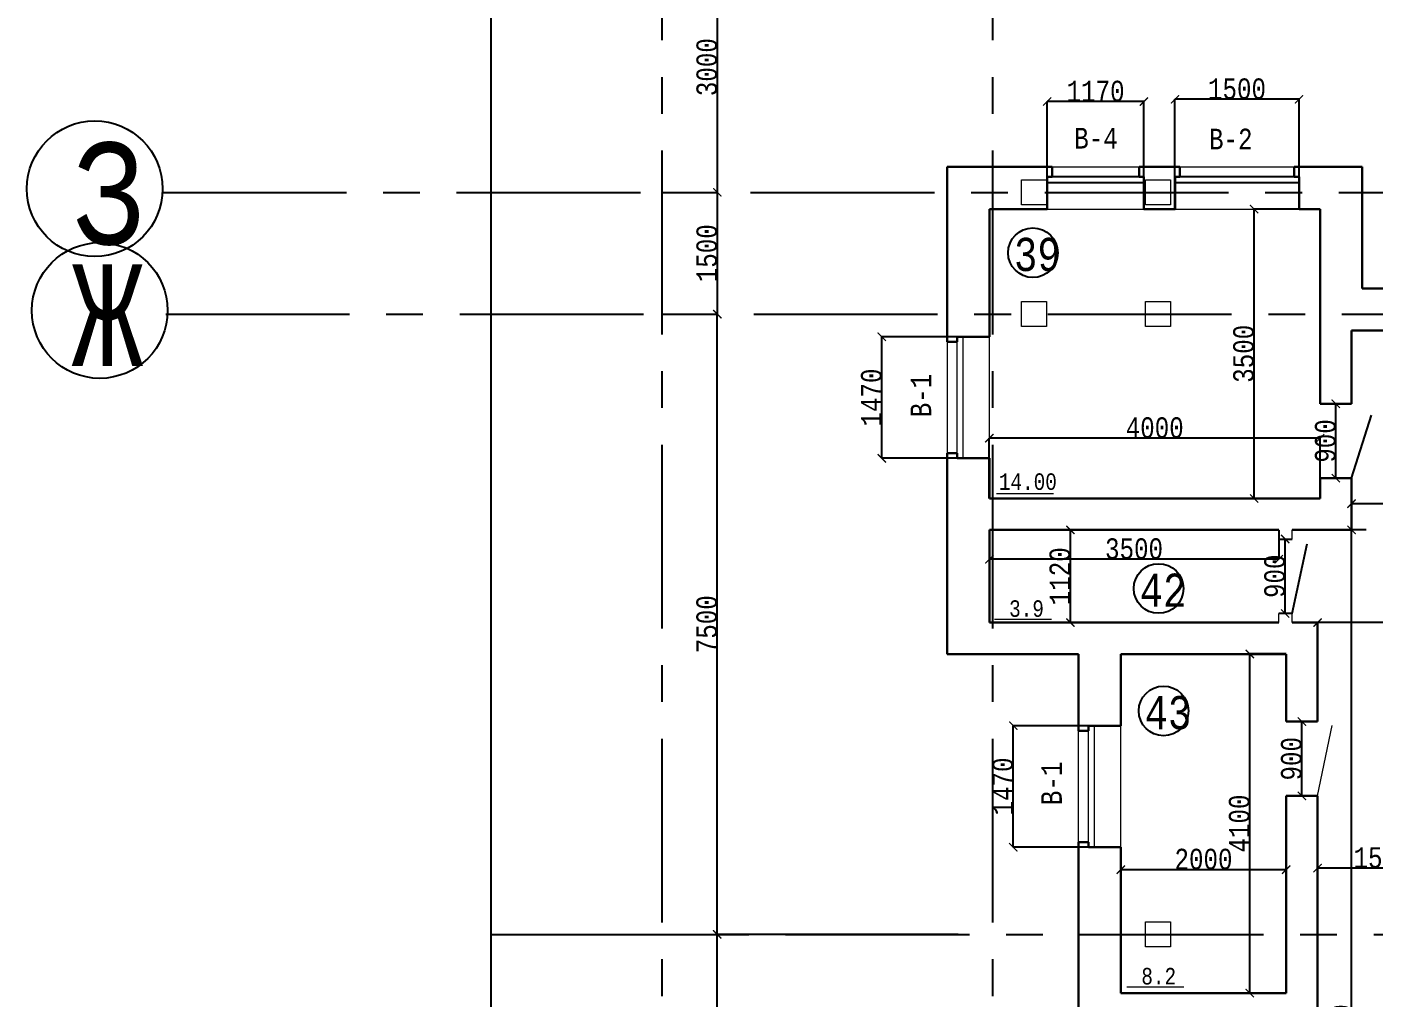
# Model space of a CAD drawing. Header units: millimetres. Extents: x -689206 to 4969298, y -1019800 to 703299.
# Drawn here: x 40765 to 57056, y -1302 to 10440 of the extents above; entities that cross this region are included whole.
import ezdxf

# ---------------------------------------------------------------- set-up
doc = ezdxf.new("R2010")
doc.units = ezdxf.units.MM
doc.linetypes.add('JIS_02_4.0', pattern=[5.5, 4, -1.5])
doc.linetypes.add('осеваяX2', pattern=[101.6, 63.5, -12.7, 12.7, -12.7])
for name, color, linetype, lineweight in [('несущие', 7, 'Continuous', 30), ('ОКНА', 250, 'Continuous', 20), ('ПЕРЕГОРОДКИ', 252, 'Continuous', 9), ('РАЗМЕРЫ', 7, 'Continuous', 9), ('сваи', 7, 'JIS_02_4.0', 30), ('стены', 7, 'Continuous', 20)]:
    doc.layers.add(name, color=color, linetype=linetype, lineweight=lineweight)
doc.layers.add('сетка', color=104, linetype='Continuous')
doc.layers.add('четотам', color=7, linetype='Continuous')
doc.styles.add('Аннотативный', font='isocteur.ttf', dxfattribs={"width": 0.7, "height": 250})
doc.dimstyles.new('Аннотативный', dxfattribs={"dimscale": 0, "dimtxt": 250, "dimasz": 100, "dimexe": 1.25, "dimexo": 0.625, "dimtad": 1, "dimdec": 0, "dimtxsty": 'Аннотативный', "dimblk": 'ARCHTICK', "dimcen": 2.5, "dimadec": 0, "dimazin": 0, "dimtfac": 1, "dimtdec": 0, "dimtmove": 0, "dimatfit": 3, "dimfxl": 1, "dimarcsym": 0})

# ---------------------------------------------------------------- blocks, each defined once
blk = doc.blocks.new('_ArchTick')
at = {"color": 0, "linetype": 'ByBlock', "const_width": 0.15}
blk.add_lwpolyline([(-0.5, -0.5), (0.5, 0.5)], dxfattribs=at)
blk = doc.blocks.new('*D1457')
at = {"layer": 'Defpoints', "color": 0, "lineweight": 20, "transparency": 16777216}
for p in [(52403, 5468), (52403, 4738), (56403, 4738)]:
    blk.add_point(p, dxfattribs=at)
at = {"layer": 'стены', "color": 0, "lineweight": -2, "transparency": 16777216}
for p, q in [((52403, 4738), (52403, 5469)), ((56403, 5468), (52403, 5468)), ((56403, 4738), (56403, 5469))]:
    blk.add_line(p, q, dxfattribs=at)
at = {"layer": 'стены', "color": 0, "lineweight": -2, "transparency": 16777216, "xscale": 100, "yscale": 100, "zscale": 100, "rotation": 180}
blk.add_blockref('_ArchTick', (52403, 5468), dxfattribs=at)
at = {"layer": 'стены', "color": 0, "lineweight": -2, "transparency": 16777216, "xscale": 100, "yscale": 100, "zscale": 100}
blk.add_blockref('_ArchTick', (56403, 5468), dxfattribs=at)
at = {"layer": 'стены', "color": 0, "lineweight": 13, "transparency": 16777216, "insert": (54403, 5593), "char_height": 250, "attachment_point": 5, "style": 'Аннотативный'}
blk.add_mtext('4000', dxfattribs=at)
blk = doc.blocks.new('*D1458')
at = {"layer": 'Defpoints', "color": 0, "lineweight": 20, "transparency": 16777216}
for p in [(55605, 8238), (56403, 8238), (56403, 4738)]:
    blk.add_point(p, dxfattribs=at)
at = {"layer": 'стены', "color": 0, "lineweight": -2, "transparency": 16777216}
for p, q in [((56403, 8238), (55603, 8238)), ((55605, 4738), (55605, 8238)), ((56403, 4738), (55603, 4738))]:
    blk.add_line(p, q, dxfattribs=at)
at = {"layer": 'стены', "color": 0, "lineweight": -2, "transparency": 16777216, "xscale": 100, "yscale": 100, "zscale": 100}
for p, rotation in [((55605, 8238), 90), ((55605, 4738), 270)]:
    blk.add_blockref('_ArchTick', p, dxfattribs=dict(at, rotation=rotation))
at = {"layer": 'стены', "color": 0, "lineweight": 13, "transparency": 16777216, "insert": (55479, 6488), "char_height": 250, "attachment_point": 5, "rotation": 90, "style": 'Аннотативный'}
blk.add_mtext('3500', dxfattribs=at)
blk = doc.blocks.new('*D1476')
at = {"layer": 'Defpoints', "color": 0, "lineweight": 20, "transparency": 16777216}
for p in [(56593, 5884), (56593, 5884), (56593, 4984)]:
    blk.add_point(p, dxfattribs=at)
at = {"layer": 'стены', "color": 0, "lineweight": -2, "transparency": 16777216}
for p, q in [((56593, 4984), (56593, 5884)), ((56594, 5884), (56595, 5884)), ((56594, 4984), (56595, 4984))]:
    blk.add_line(p, q, dxfattribs=at)
at = {"layer": 'стены', "color": 0, "lineweight": -2, "transparency": 16777216, "xscale": 100, "yscale": 100, "zscale": 100}
for p, rotation in [((56593, 5884), 90), ((56593, 4984), 270)]:
    blk.add_blockref('_ArchTick', p, dxfattribs=dict(at, rotation=rotation))
at = {"layer": 'стены', "color": 0, "lineweight": 13, "transparency": 16777216, "insert": (56468, 5434), "char_height": 250, "attachment_point": 5, "rotation": 90, "style": 'Аннотативный'}
blk.add_mtext('900', dxfattribs=at)
blk = doc.blocks.new('*D1480')
at = {"layer": 'Defpoints', "color": 0, "lineweight": 20, "transparency": 16777216}
for p in [(55553, 2858), (55993, 2858), (55993, -1242)]:
    blk.add_point(p, dxfattribs=at)
at = {"layer": 'стены', "color": 0, "lineweight": -2, "transparency": 16777216}
for p, q in [((55992, 2858), (55551, 2858)), ((55553, -1242), (55553, 2858)), ((55992, -1242), (55551, -1242))]:
    blk.add_line(p, q, dxfattribs=at)
at = {"layer": 'стены', "color": 0, "lineweight": -2, "transparency": 16777216, "xscale": 100, "yscale": 100, "zscale": 100}
for p, rotation in [((55553, 2858), 90), ((55553, -1242), 270)]:
    blk.add_blockref('_ArchTick', p, dxfattribs=dict(at, rotation=rotation))
at = {"layer": 'стены', "color": 0, "lineweight": 13, "transparency": 16777216, "insert": (55427, 808), "char_height": 250, "attachment_point": 5, "rotation": 90, "style": 'Аннотативный'}
blk.add_mtext('4100', dxfattribs=at)
blk = doc.blocks.new('*D1481')
at = {"layer": 'Defpoints', "color": 0, "lineweight": 20, "transparency": 16777216}
for p in [(53993, 250), (53993, -1242), (55993, -1242)]:
    blk.add_point(p, dxfattribs=at)
at = {"layer": 'стены', "color": 0, "lineweight": -2, "transparency": 16777216}
for p, q in [((53993, -1242), (53993, 251)), ((55993, 250), (53993, 250)), ((55993, -1242), (55993, 251))]:
    blk.add_line(p, q, dxfattribs=at)
at = {"layer": 'стены', "color": 0, "lineweight": -2, "transparency": 16777216, "xscale": 100, "yscale": 100, "zscale": 100, "rotation": 180}
blk.add_blockref('_ArchTick', (53993, 250), dxfattribs=at)
at = {"layer": 'стены', "color": 0, "lineweight": -2, "transparency": 16777216, "xscale": 100, "yscale": 100, "zscale": 100}
blk.add_blockref('_ArchTick', (55993, 250), dxfattribs=at)
at = {"layer": 'стены', "color": 0, "lineweight": 13, "transparency": 16777216, "insert": (54993, 376), "char_height": 250, "attachment_point": 5, "style": 'Аннотативный'}
blk.add_mtext('2000', dxfattribs=at)
blk = doc.blocks.new('*D1482')
at = {"layer": 'Defpoints', "color": 0, "lineweight": 20, "transparency": 16777216}
for p in [(56373, 269), (56373, -1102), (57943, -1102)]:
    blk.add_point(p, dxfattribs=at)
at = {"layer": 'стены', "color": 0, "lineweight": -2, "transparency": 16777216}
for p, q in [((56373, -1102), (56373, 271)), ((57943, 269), (56373, 269)), ((57943, -1102), (57943, 271))]:
    blk.add_line(p, q, dxfattribs=at)
at = {"layer": 'стены', "color": 0, "lineweight": -2, "transparency": 16777216, "xscale": 100, "yscale": 100, "zscale": 100, "rotation": 180}
blk.add_blockref('_ArchTick', (56373, 269), dxfattribs=at)
at = {"layer": 'стены', "color": 0, "lineweight": -2, "transparency": 16777216, "xscale": 100, "yscale": 100, "zscale": 100}
blk.add_blockref('_ArchTick', (57943, 269), dxfattribs=at)
at = {"layer": 'стены', "color": 0, "lineweight": 13, "transparency": 16777216, "insert": (57158, 395), "char_height": 250, "attachment_point": 5, "style": 'Аннотативный'}
blk.add_mtext('1570', dxfattribs=at)
blk = doc.blocks.new('*D1513')
at = {"layer": 'Defpoints', "color": 0, "lineweight": 20, "transparency": 16777216}
for p in [(56783, 4358), (56962, 4358), (56962, -7989)]:
    blk.add_point(p, dxfattribs=at)
at = {"layer": 'РАЗМЕРЫ', "color": 0, "lineweight": -2, "transparency": 16777216}
for p, q in [((56962, 4358), (56782, 4358)), ((56783, -7989), (56783, 4358)), ((56962, -7989), (56782, -7989))]:
    blk.add_line(p, q, dxfattribs=at)
at = {"layer": 'РАЗМЕРЫ', "color": 0, "lineweight": -2, "transparency": 16777216, "xscale": 100, "yscale": 100, "zscale": 100}
for p, rotation in [((56783, 4358), 90), ((56783, -7989), 270)]:
    blk.add_blockref('_ArchTick', p, dxfattribs=dict(at, rotation=rotation))
at = {"layer": 'РАЗМЕРЫ', "color": 0, "transparency": 16777216, "insert": (56658, -1816), "char_height": 250, "attachment_point": 5, "rotation": 90, "style": 'Аннотативный'}
blk.add_mtext('12350', dxfattribs=at)
blk = doc.blocks.new('*D1514')
at = {"layer": 'Defpoints', "color": 0, "lineweight": 20, "transparency": 16777216}
for p in [(51103, 6694), (52403, 6694), (52403, 5224)]:
    blk.add_point(p, dxfattribs=at)
at = {"layer": 'ОКНА', "color": 0, "lineweight": -2, "transparency": 16777216}
for p, q in [((52403, 6694), (51102, 6694)), ((51103, 5224), (51103, 6694)), ((52403, 5224), (51102, 5224))]:
    blk.add_line(p, q, dxfattribs=at)
at = {"layer": 'ОКНА', "color": 0, "lineweight": -2, "transparency": 16777216, "xscale": 100, "yscale": 100, "zscale": 100}
for p, rotation in [((51103, 6694), 90), ((51103, 5224), 270)]:
    blk.add_blockref('_ArchTick', p, dxfattribs=dict(at, rotation=rotation))
at = {"layer": 'ОКНА', "color": 0, "transparency": 16777216, "insert": (50978, 5959), "char_height": 250, "attachment_point": 5, "rotation": 90, "style": 'Аннотативный'}
blk.add_mtext('1470', dxfattribs=at)
blk = doc.blocks.new('*D1496')
at = {"layer": 'Defpoints', "color": 0, "lineweight": 20, "transparency": 16777216}
for p in [(54648, 9565), (54648, 8238), (56148, 8238)]:
    blk.add_point(p, dxfattribs=at)
at = {"layer": 'ОКНА', "color": 0, "lineweight": -2, "transparency": 16777216}
for p, q in [((54648, 8238), (54648, 9566)), ((56148, 9565), (54648, 9565)), ((56148, 8238), (56148, 9566))]:
    blk.add_line(p, q, dxfattribs=at)
at = {"layer": 'ОКНА', "color": 0, "lineweight": -2, "transparency": 16777216, "xscale": 100, "yscale": 100, "zscale": 100, "rotation": 180}
blk.add_blockref('_ArchTick', (54648, 9565), dxfattribs=at)
at = {"layer": 'ОКНА', "color": 0, "lineweight": -2, "transparency": 16777216, "xscale": 100, "yscale": 100, "zscale": 100}
blk.add_blockref('_ArchTick', (56148, 9565), dxfattribs=at)
at = {"layer": 'ОКНА', "color": 0, "transparency": 16777216, "insert": (55398, 9691), "char_height": 250, "attachment_point": 5, "style": 'Аннотативный'}
blk.add_mtext('1500', dxfattribs=at)
blk = doc.blocks.new('*D1531')
at = {"layer": 'Defpoints', "color": 0, "linetype": 'ByBlock', "lineweight": 20, "transparency": 16777216}
for p in [(52693, 1991), (53993, 1991), (53993, 521)]:
    blk.add_point(p, dxfattribs=at)
at = {"layer": 'РАЗМЕРЫ', "color": 0, "linetype": 'ByBlock', "lineweight": -2, "transparency": 16777216}
for p, q in [((53992, 1991), (52691, 1991)), ((52693, 521), (52693, 1991)), ((53992, 521), (52691, 521))]:
    blk.add_line(p, q, dxfattribs=at)
at = {"layer": 'РАЗМЕРЫ', "color": 0, "linetype": 'ByBlock', "lineweight": -2, "transparency": 16777216, "xscale": 100, "yscale": 100, "zscale": 100}
for p, rotation in [((52693, 1991), 90), ((52693, 521), 270)]:
    blk.add_blockref('_ArchTick', p, dxfattribs=dict(at, rotation=rotation))
at = {"layer": 'РАЗМЕРЫ', "color": 0, "linetype": 'ByBlock', "lineweight": 13, "transparency": 16777216, "insert": (52567, 1256), "char_height": 250, "attachment_point": 5, "rotation": 90, "style": 'Аннотативный'}
blk.add_mtext('1470', dxfattribs=at)
blk = doc.blocks.new('*D1532')
at = {"layer": 'Defpoints', "color": 0, "linetype": 'ByBlock', "lineweight": 20, "transparency": 16777216}
for p in [(56373, 3238), (56373, 3238), (62813, 3238)]:
    blk.add_point(p, dxfattribs=at)
at = {"layer": 'РАЗМЕРЫ', "color": 0, "linetype": 'ByBlock', "lineweight": -2, "transparency": 16777216}
for p, q in [((56373, 3238), (56373, 3239)), ((62813, 3238), (56373, 3238)), ((62813, 3238), (62813, 3239))]:
    blk.add_line(p, q, dxfattribs=at)
at = {"layer": 'РАЗМЕРЫ', "color": 0, "linetype": 'ByBlock', "lineweight": -2, "transparency": 16777216, "xscale": 100, "yscale": 100, "zscale": 100, "rotation": 180}
blk.add_blockref('_ArchTick', (56373, 3238), dxfattribs=at)
at = {"layer": 'РАЗМЕРЫ', "color": 0, "linetype": 'ByBlock', "lineweight": -2, "transparency": 16777216, "xscale": 100, "yscale": 100, "zscale": 100}
blk.add_blockref('_ArchTick', (62813, 3238), dxfattribs=at)
at = {"layer": 'РАЗМЕРЫ', "color": 0, "linetype": 'ByBlock', "lineweight": 13, "transparency": 16777216, "insert": (59593, 3363), "char_height": 250, "attachment_point": 5, "style": 'Аннотативный'}
blk.add_mtext('6440', dxfattribs=at)
blk = doc.blocks.new('*D1534')
at = {"layer": 'Defpoints', "color": 0, "linetype": 'ByBlock', "lineweight": 20, "transparency": 16777216}
for p in [(53103, 9538), (53103, 8238), (54273, 8238)]:
    blk.add_point(p, dxfattribs=at)
at = {"layer": 'РАЗМЕРЫ', "color": 0, "linetype": 'ByBlock', "lineweight": -2, "transparency": 16777216}
for p, q in [((53103, 8238), (53103, 9539)), ((54273, 9538), (53103, 9538)), ((54273, 8238), (54273, 9539))]:
    blk.add_line(p, q, dxfattribs=at)
at = {"layer": 'РАЗМЕРЫ', "color": 0, "linetype": 'ByBlock', "lineweight": -2, "transparency": 16777216, "xscale": 100, "yscale": 100, "zscale": 100, "rotation": 180}
blk.add_blockref('_ArchTick', (53103, 9538), dxfattribs=at)
at = {"layer": 'РАЗМЕРЫ', "color": 0, "linetype": 'ByBlock', "lineweight": -2, "transparency": 16777216, "xscale": 100, "yscale": 100, "zscale": 100}
blk.add_blockref('_ArchTick', (54273, 9538), dxfattribs=at)
at = {"layer": 'РАЗМЕРЫ', "color": 0, "linetype": 'ByBlock', "lineweight": 13, "transparency": 16777216, "insert": (53688, 9663), "char_height": 250, "attachment_point": 5, "style": 'Аннотативный'}
blk.add_mtext('1170', dxfattribs=at)
blk = doc.blocks.new('*D1559')
at = {"layer": 'Defpoints', "color": 0, "linetype": 'ByBlock', "lineweight": 20, "transparency": 16777216}
for p in [(56183, 2041), (56183, 2041), (56183, 1141)]:
    blk.add_point(p, dxfattribs=at)
at = {"layer": 'ПЕРЕГОРОДКИ', "color": 0, "linetype": 'ByBlock', "lineweight": -2, "transparency": 16777216}
for p, q in [((56183, 2041), (56184, 2041)), ((56183, 1141), (56183, 2041)), ((56183, 1141), (56184, 1141))]:
    blk.add_line(p, q, dxfattribs=at)
at = {"layer": 'ПЕРЕГОРОДКИ', "color": 0, "linetype": 'ByBlock', "lineweight": -2, "transparency": 16777216, "xscale": 100, "yscale": 100, "zscale": 100}
for p, rotation in [((56183, 2041), 90), ((56183, 1141), 270)]:
    blk.add_blockref('_ArchTick', p, dxfattribs=dict(at, rotation=rotation))
at = {"layer": 'ПЕРЕГОРОДКИ', "color": 0, "linetype": 'ByBlock', "lineweight": 13, "transparency": 16777216, "insert": (56057, 1591), "char_height": 250, "attachment_point": 5, "rotation": 90, "style": 'Аннотативный'}
blk.add_mtext('900', dxfattribs=at)
blk = doc.blocks.new('*D1624')
at = {"layer": 'Defpoints', "color": 0, "linetype": 'ByBlock', "lineweight": 20, "transparency": 16777216}
for p in [(52403, 4358), (53384, 4358), (52403, 3238)]:
    blk.add_point(p, dxfattribs=at)
at = {"layer": 'РАЗМЕРЫ', "color": 0, "linetype": 'ByBlock', "lineweight": -2, "transparency": 16777216}
for p, q in [((52404, 4358), (53385, 4358)), ((53384, 3238), (53384, 4358)), ((52404, 3238), (53385, 3238))]:
    blk.add_line(p, q, dxfattribs=at)
at = {"layer": 'РАЗМЕРЫ', "color": 0, "linetype": 'ByBlock', "lineweight": -2, "transparency": 16777216, "xscale": 100, "yscale": 100, "zscale": 100}
for p, rotation in [((53384, 4358), 90), ((53384, 3238), 270)]:
    blk.add_blockref('_ArchTick', p, dxfattribs=dict(at, rotation=rotation))
at = {"layer": 'РАЗМЕРЫ', "color": 0, "linetype": 'ByBlock', "lineweight": 20, "transparency": 16777216, "insert": (53258, 3798), "char_height": 250, "attachment_point": 5, "rotation": 90, "style": 'Аннотативный'}
blk.add_mtext('1120', dxfattribs=at)
blk = doc.blocks.new('*D1625')
at = {"layer": 'Defpoints', "color": 0, "linetype": 'ByBlock', "lineweight": 20, "transparency": 16777216}
for p in [(52403, 4358), (55903, 4358), (52403, 4004)]:
    blk.add_point(p, dxfattribs=at)
at = {"layer": 'РАЗМЕРЫ', "color": 0, "linetype": 'ByBlock', "lineweight": -2, "transparency": 16777216}
for p, q in [((52403, 4357), (52403, 4003)), ((55903, 4357), (55903, 4003)), ((55903, 4004), (52403, 4004))]:
    blk.add_line(p, q, dxfattribs=at)
at = {"layer": 'РАЗМЕРЫ', "color": 0, "linetype": 'ByBlock', "lineweight": -2, "transparency": 16777216, "xscale": 100, "yscale": 100, "zscale": 100, "rotation": 180}
blk.add_blockref('_ArchTick', (52403, 4004), dxfattribs=at)
at = {"layer": 'РАЗМЕРЫ', "color": 0, "linetype": 'ByBlock', "lineweight": -2, "transparency": 16777216, "xscale": 100, "yscale": 100, "zscale": 100}
blk.add_blockref('_ArchTick', (55903, 4004), dxfattribs=at)
at = {"layer": 'РАЗМЕРЫ', "color": 0, "linetype": 'ByBlock', "lineweight": 20, "transparency": 16777216, "insert": (54153, 4130), "char_height": 250, "attachment_point": 5, "style": 'Аннотативный'}
blk.add_mtext('3500', dxfattribs=at)
blk = doc.blocks.new('*D1619')
at = {"layer": 'Defpoints', "color": 0, "linetype": 'ByBlock', "lineweight": 20, "transparency": 16777216}
for p in [(55981, 4248), (55981, 4248), (55981, 3348)]:
    blk.add_point(p, dxfattribs=at)
at = {"layer": 'РАЗМЕРЫ', "color": 0, "linetype": 'ByBlock', "lineweight": -2, "transparency": 16777216}
for p, q in [((55981, 4248), (55982, 4248)), ((55981, 3348), (55981, 4248)), ((55981, 3348), (55982, 3348))]:
    blk.add_line(p, q, dxfattribs=at)
at = {"layer": 'РАЗМЕРЫ', "color": 0, "linetype": 'ByBlock', "lineweight": -2, "transparency": 16777216, "xscale": 100, "yscale": 100, "zscale": 100}
for p, rotation in [((55981, 4248), 90), ((55981, 3348), 270)]:
    blk.add_blockref('_ArchTick', p, dxfattribs=dict(at, rotation=rotation))
at = {"layer": 'РАЗМЕРЫ', "color": 0, "linetype": 'ByBlock', "lineweight": 20, "transparency": 16777216, "insert": (55855, 3798), "char_height": 250, "attachment_point": 5, "rotation": 90, "style": 'Аннотативный'}
blk.add_mtext('900', dxfattribs=at)
blk = doc.blocks.new('*D1620')
at = {"layer": 'Defpoints', "color": 0, "linetype": 'ByBlock', "lineweight": 20, "transparency": 16777216}
for p in [(56783, 4671), (62026, 4676), (62026, 4676)]:
    blk.add_point(p, dxfattribs=at)
at = {"layer": 'РАЗМЕРЫ', "color": 0, "linetype": 'ByBlock', "lineweight": -2, "transparency": 16777216}
for p, q in [((56783, 4672), (56783, 4678)), ((56783, 4676), (62026, 4676)), ((62026, 4677), (62026, 4678))]:
    blk.add_line(p, q, dxfattribs=at)
at = {"layer": 'РАЗМЕРЫ', "color": 0, "linetype": 'ByBlock', "lineweight": -2, "transparency": 16777216, "xscale": 100, "yscale": 100, "zscale": 100, "rotation": 180}
blk.add_blockref('_ArchTick', (56783, 4676), dxfattribs=at)
at = {"layer": 'РАЗМЕРЫ', "color": 0, "linetype": 'ByBlock', "lineweight": -2, "transparency": 16777216, "xscale": 100, "yscale": 100, "zscale": 100}
blk.add_blockref('_ArchTick', (62026, 4676), dxfattribs=at)
at = {"layer": 'РАЗМЕРЫ', "color": 0, "linetype": 'ByBlock', "lineweight": 20, "transparency": 16777216, "insert": (59405, 4802), "char_height": 250, "attachment_point": 5, "style": 'Аннотативный'}
blk.add_mtext('5240', dxfattribs=at)
blk = doc.blocks.new('*D1675')
at = {"layer": 'Defpoints', "color": 0, "linetype": 'ByBlock', "lineweight": 20, "ltscale": 35, "transparency": 16777216}
for p in [(49111, -532), (52025, -532), (48443, -6532)]:
    blk.add_point(p, dxfattribs=at)
at = {"layer": 'сваи', "color": 0, "linetype": 'ByBlock', "lineweight": -2, "ltscale": 35, "transparency": 16777216}
for p, q in [((52025, -532), (49110, -532)), ((49111, -6532), (49111, -532)), ((48443, -6532), (49113, -6532))]:
    blk.add_line(p, q, dxfattribs=at)
at = {"layer": 'сваи', "color": 0, "linetype": 'ByBlock', "lineweight": -2, "ltscale": 35, "transparency": 16777216, "xscale": 100, "yscale": 100, "zscale": 100}
for p, rotation in [((49111, -532), 90), ((49111, -6532), 270)]:
    blk.add_blockref('_ArchTick', p, dxfattribs=dict(at, rotation=rotation))
at = {"layer": 'сваи', "color": 0, "linetype": 'ByBlock', "lineweight": 20, "ltscale": 35, "transparency": 16777216, "insert": (48986, -3532), "char_height": 250, "attachment_point": 5, "rotation": 90, "style": 'Аннотативный'}
blk.add_mtext('6000', dxfattribs=at)
blk = doc.blocks.new('*D1676')
at = {"layer": 'Defpoints', "color": 0, "linetype": 'ByBlock', "lineweight": 20, "ltscale": 35, "transparency": 16777216}
for p in [(48443, 6968), (49113, 6968), (48443, -532)]:
    blk.add_point(p, dxfattribs=at)
at = {"layer": 'сваи', "color": 0, "linetype": 'ByBlock', "lineweight": -2, "ltscale": 35, "transparency": 16777216}
for p, q in [((48443, 6968), (49114, 6968)), ((49113, -532), (49113, 6968)), ((48443, -532), (49114, -532))]:
    blk.add_line(p, q, dxfattribs=at)
at = {"layer": 'сваи', "color": 0, "linetype": 'ByBlock', "lineweight": -2, "ltscale": 35, "transparency": 16777216, "xscale": 100, "yscale": 100, "zscale": 100}
for p, rotation in [((49113, 6968), 90), ((49113, -532), 270)]:
    blk.add_blockref('_ArchTick', p, dxfattribs=dict(at, rotation=rotation))
at = {"layer": 'сваи', "color": 0, "linetype": 'ByBlock', "lineweight": 20, "ltscale": 35, "transparency": 16777216, "insert": (48987, 3218), "char_height": 250, "attachment_point": 5, "rotation": 90, "style": 'Аннотативный'}
blk.add_mtext('7500', dxfattribs=at)
blk = doc.blocks.new('*D1677')
at = {"layer": 'Defpoints', "color": 0, "linetype": 'ByBlock', "lineweight": 20, "ltscale": 35, "transparency": 16777216}
for p in [(48443, 8440), (49114, 8440), (48443, 6968)]:
    blk.add_point(p, dxfattribs=at)
at = {"layer": 'сваи', "color": 0, "linetype": 'ByBlock', "lineweight": -2, "ltscale": 35, "transparency": 16777216}
for p, q in [((48443, 8440), (49115, 8440)), ((49114, 6968), (49114, 8440)), ((48443, 6968), (49115, 6968))]:
    blk.add_line(p, q, dxfattribs=at)
at = {"layer": 'сваи', "color": 0, "linetype": 'ByBlock', "lineweight": -2, "ltscale": 35, "transparency": 16777216, "xscale": 100, "yscale": 100, "zscale": 100}
for p, rotation in [((49114, 8440), 90), ((49114, 6968), 270)]:
    blk.add_blockref('_ArchTick', p, dxfattribs=dict(at, rotation=rotation))
at = {"layer": 'сваи', "color": 0, "linetype": 'ByBlock', "lineweight": 20, "ltscale": 35, "transparency": 16777216, "insert": (48988, 7704), "char_height": 250, "attachment_point": 5, "rotation": 90, "style": 'Аннотативный'}
blk.add_mtext('1500', dxfattribs=at)
blk = doc.blocks.new('*D1678')
at = {"layer": 'Defpoints', "color": 0, "linetype": 'ByBlock', "lineweight": 20, "ltscale": 35, "transparency": 16777216}
for p in [(49114, 11468), (52025, 11468), (48443, 8440)]:
    blk.add_point(p, dxfattribs=at)
at = {"layer": 'сваи', "color": 0, "linetype": 'ByBlock', "lineweight": -2, "ltscale": 35, "transparency": 16777216}
for p, q in [((52025, 11468), (49113, 11468)), ((49114, 8440), (49114, 11468)), ((48443, 8440), (49115, 8440))]:
    blk.add_line(p, q, dxfattribs=at)
at = {"layer": 'сваи', "color": 0, "linetype": 'ByBlock', "lineweight": -2, "ltscale": 35, "transparency": 16777216, "xscale": 100, "yscale": 100, "zscale": 100}
for p, rotation in [((49114, 11468), 90), ((49114, 8440), 270)]:
    blk.add_blockref('_ArchTick', p, dxfattribs=dict(at, rotation=rotation))
at = {"layer": 'сваи', "color": 0, "linetype": 'ByBlock', "lineweight": 20, "ltscale": 35, "transparency": 16777216, "insert": (48988, 9954), "char_height": 250, "attachment_point": 5, "rotation": 90, "style": 'Аннотативный'}
blk.add_mtext('3000', dxfattribs=at)
blk = doc.blocks.new('*D1664')
at = {"layer": 'Defpoints', "color": 0, "linetype": 'ByBlock', "lineweight": 20, "ltscale": 35, "transparency": 16777216}
for p in [(46380, 17470), (48443, 17470), (48443, -24534)]:
    blk.add_point(p, dxfattribs=at)
at = {"layer": 'сваи', "color": 0, "linetype": 'ByBlock', "lineweight": -2, "ltscale": 35, "transparency": 16777216}
for p, q in [((48442, 17470), (46379, 17470)), ((46380, -24534), (46380, 17470)), ((48442, -24534), (46379, -24534))]:
    blk.add_line(p, q, dxfattribs=at)
at = {"layer": 'сваи', "color": 0, "linetype": 'ByBlock', "lineweight": -2, "ltscale": 35, "transparency": 16777216, "xscale": 100, "yscale": 100, "zscale": 100}
for p, rotation in [((46380, 17470), 90), ((46380, -24534), 270)]:
    blk.add_blockref('_ArchTick', p, dxfattribs=dict(at, rotation=rotation))
at = {"layer": 'сваи', "color": 0, "linetype": 'ByBlock', "lineweight": 20, "ltscale": 35, "transparency": 16777216, "insert": (46254, -3532), "char_height": 250, "attachment_point": 5, "rotation": 90, "style": 'Аннотативный'}
blk.add_mtext('42000', dxfattribs=at)

msp = doc.modelspace()

# ---------------------------------------------------------------- linework, layer by layer
at = {"layer": 'несущие', "color": 0}
for p, q in [((53163.1, 8627.7), (53163.1, 8747.7)), ((54559.4, 8747.7), (54708.5, 8747.7)), ((54708.5, 8627.7), (54708.5, 8747.7)), ((53103.1, 8627.7), (53103.1, 8237.7)), ((53103.1, 8627.7), (53163.1, 8627.7)), ((54648.5, 8627.7), (54708.5, 8627.7)), ((54648.5, 8237.7), (54648.5, 8627.7)), ((56148.5, 8627.7), (56148.5, 8237.7)), ((56913.4, 7277.7), (57230, 7277.7)), ((56783.4, 6767.7), (57170, 6767.7))]:
    msp.add_line(p, q, dxfattribs=at)
at = {"layer": 'ОКНА', "color": 0}
for p, q in [((54708.5, 8747.7), (56088.5, 8747.7)), ((54648.5, 8237.7), (56148.5, 8237.7))]:
    msp.add_line(p, q, dxfattribs=at)
at = {"layer": 'ОКНА'}
for p, q in [((52083.4, 6694.5), (52083.4, 5224.5)), ((52013.4, 5284.5), (52013.4, 6634.5)), ((53672.7, 1990.8), (53672.7, 520.8)), ((53602.7, 580.8), (53602.7, 1930.8))]:
    msp.add_line(p, q, dxfattribs=at)
at = {"layer": 'ПЕРЕГОРОДКИ', "color": 18, "linetype": 'ByBlock', "lineweight": 20, "true_color": 0x000000}
msp.add_line((56372.7, 1141.5), (56549.4, 1994.9), dxfattribs=at)
at = {"layer": 'РАЗМЕРЫ'}
for p, q in [((53163.1, 8747.7), (54213.1, 8747.7)), ((53103.1, 8237.7), (54273.1, 8237.7)), ((52403.4, 5224.5), (52403.4, 6694.5)), ((52488.7, 4799.6), (53178, 4799.6)), ((52465.9, 3280.4), (53155.2, 3280.4)), ((53992.7, 520.8), (53992.7, 1990.8)), ((53482.7, 580.8), (53482.7, 1930.8)), ((54064.6, -1164.9), (54753.8, -1164.9))]:
    msp.add_line(p, q, dxfattribs=at)
at = {"layer": 'РАЗМЕРЫ', "lineweight": 30}
for p, q in [((54213.1, 8627.7), (54213.1, 8747.7)), ((56088.5, 8627.7), (56088.5, 8747.7)), ((54273.1, 8627.7), (54213.1, 8627.7)), ((56148.5, 8627.7), (56088.5, 8627.7))]:
    msp.add_line(p, q, dxfattribs=at)
at = {"layer": 'РАЗМЕРЫ', "color": 0, "lineweight": 30}
for p, q in [((52013.4, 6694.5), (52013.4, 6634.5)), ((52013.4, 6694.5), (52403.4, 6694.5)), ((52013.4, 6634.5), (51893.4, 6634.5)), ((52013.4, 5284.5), (51893.4, 5284.5)), ((52013.4, 5224.5), (52013.4, 5284.5)), ((52013.4, 5224.5), (52403.4, 5224.5)), ((53602.7, 1990.8), (53602.7, 1930.8)), ((53602.7, 1990.8), (53992.7, 1990.8)), ((53602.7, 1930.8), (53482.7, 1930.8)), ((53602.7, 580.8), (53482.7, 580.8)), ((53602.7, 520.8), (53602.7, 580.8)), ((53602.7, 520.8), (53992.7, 520.8))]:
    msp.add_line(p, q, dxfattribs=at)
at = {"layer": 'РАЗМЕРЫ', "linetype": 'ByBlock', "lineweight": 20}
msp.add_line((52403.4, 3237.7), (55903.4, 3237.7), dxfattribs=at)
at = {"layer": 'РАЗМЕРЫ', "color": 18, "linetype": 'ByBlock', "lineweight": 30, "true_color": 0x000000}
for p, q in [((56372.7, 2041.5), (55992.7, 2041.5)), ((55992.7, 1141.5), (56372.7, 1141.5))]:
    msp.add_line(p, q, dxfattribs=at)
at = {"layer": 'сетка'}
for centre in [(41585.3, 8484), (41645.9, 7011.4)]:
    msp.add_circle(centre, 820.6, dxfattribs=at)
at = {"layer": 'стены', "linetype": 'осеваяX2', "lineweight": 25, "ltscale": 35}
for p, q in [((48442.7, 19613.2), (48442.7, -24534.3)), ((52442.7, 19613.2), (52442.7, -23890)), ((42404.8, 8440.2), (108442.7, 8440.2)), ((42442.7, 6967.7), (108442.7, 6967.7)), ((46383.8, -532.3), (108442.7, -532.3))]:
    msp.add_line(p, q, dxfattribs=at)
at = {"layer": 'стены', "lineweight": 30}
for p, q in [((52403.4, 8747.7), (51893.4, 8747.7)), ((51893.4, 8747.7), (51893.4, 6634.5)), ((52403.4, 8747.7), (53163.1, 8747.7)), ((54213.1, 8747.7), (54708.5, 8747.7)), ((56088.5, 8747.7), (56913.4, 8747.7)), ((56913.4, 8747.7), (56913.4, 7277.7)), ((54273.1, 8237.7), (54273.1, 8627.7)), ((53103.1, 8237.7), (52403.4, 8237.7)), ((52403.4, 8237.7), (52403.4, 6694.5)), ((54648.5, 8237.7), (54273.1, 8237.7)), ((56403.4, 8237.7), (56148.5, 8237.7)), ((56403.4, 6484.9), (56403.4, 8237.7)), ((56783.4, 5884.5), (56783.4, 6767.7)), ((56403.4, 5884.5), (56403.4, 6484.9)), ((51893.4, 5284.5), (51893.4, 2857.7)), ((52403.4, 5224.5), (52403.4, 4737.7)), ((56403.4, 4737.7), (56403.4, 4984.5)), ((56783.4, 4357.7), (56783.4, 4984.5)), ((52403.4, 4737.7), (56403.4, 4737.7)), ((52403.4, 4357.7), (52403.4, 3237.7)), ((52403.4, 4357.7), (55903.4, 4357.7)), ((56063.4, 4357.7), (56783.4, 4357.7)), ((52403.4, 3237.7), (55903.4, 3237.7)), ((56063.4, 3237.7), (56112.7, 3237.7)), ((56372.7, 2041.5), (56372.7, 3237.7)), ((52403.4, 2857.7), (51893.4, 2857.7)), ((52403.4, 2857.7), (53482.7, 2857.7)), ((53482.7, 1930.8), (53482.7, 2857.7)), ((53992.7, 2857.7), (54705.7, 2857.7)), ((55992.7, 2857.7), (53992.7, 2857.7)), ((53992.7, 2857.7), (53992.7, 1990.8)), ((56372.7, -2088.4), (56372.7, 1141.5)), ((53482.7, -2085.3), (53482.7, 580.8)), ((53992.7, 520.8), (53992.7, -1242.3))]:
    msp.add_line(p, q, dxfattribs=at)
at = {"layer": 'стены', "lineweight": 25}
for p, q in [((53103.1, 8557.7), (54273.1, 8557.7)), ((54213.1, 8627.7), (53163.1, 8627.7)), ((56088.5, 8627.7), (54648.5, 8627.7)), ((54648.5, 8557.7), (56148.5, 8557.7)), ((56783.4, 4984.5), (57025.4, 5747.7)), ((55903.4, 4248.4), (56063.4, 4248.4)), ((56063.4, 3348.4), (56247.3, 4189.9)), ((56063.4, 3348.4), (55903.4, 3348.4)), ((55992.7, 2857.7), (54705.7, 2857.7)), ((55992.7, -1242.3), (53992.7, -1242.3)), ((53992.7, -1242.3), (55992.7, -1242.3))]:
    msp.add_line(p, q, dxfattribs=at)
at = {"layer": 'стены', "color": 7, "lineweight": 30, "true_color": 0xffffff}
for p, q in [((56148.5, 8237.7), (56148.5, 8627.7)), ((55992.7, 2041.5), (55992.7, 2857.7)), ((55992.7, -1242.3), (55992.7, 1141.5))]:
    msp.add_line(p, q, dxfattribs=at)
at = {"layer": 'стены'}
for p, q in [((56403.4, 6994.9), (56403.4, 6484.9)), ((51893.4, 6634.5), (51893.4, 5284.5)), ((52403.4, 5224.5), (52403.4, 4737.7)), ((55903.4, 4248.4), (55903.4, 4357.7)), ((56063.4, 4248.4), (56063.4, 4357.7)), ((55903.4, 3237.7), (55903.4, 3348.4)), ((56063.4, 3237.7), (56063.4, 3348.4))]:
    msp.add_line(p, q, dxfattribs=at)
at = {"layer": 'стены', "color": 18, "lineweight": 30, "true_color": 0x000000}
for p, q in [((56783.4, 5884.5), (56403.4, 5884.5)), ((56403.4, 4984.5), (56783.4, 4984.5)), ((56372.7, 3237.7), (56112.7, 3237.7)), ((55992.7, 2041.5), (55992.7, 2857.7)), ((55992.7, -1242.3), (55992.7, 1141.5))]:
    msp.add_line(p, q, dxfattribs=at)
at = {"layer": 'стены', "lineweight": 20}
for points in [[(52792.7, 8590.2), (53092.7, 8590.2), (53092.7, 8290.2), (52792.7, 8290.2)], [(54292.7, 8590.2), (54592.7, 8590.2), (54592.7, 8290.2), (54292.7, 8290.2)], [(52792.7, 7118.7), (53092.7, 7118.7), (53092.7, 6818.7), (52792.7, 6818.7)], [(54292.7, 7118.7), (54592.7, 7118.7), (54592.7, 6818.7), (54292.7, 6818.7)], [(54292.7, -382.3), (54592.7, -382.3), (54592.7, -682.3), (54292.7, -682.3)]]:
    msp.add_lwpolyline(points, close=True, dxfattribs=at)
at = {"layer": 'четотам'}
for centre in [(52930, 7710), (54450, 3650), (54510, 2170)]:
    msp.add_circle(centre, 300, dxfattribs=at)

# ---------------------------------------------------------------- texts
at = {"layer": 'РАЗМЕРЫ', "lineweight": 20, "ltscale": 150, "attachment_point": 1, "style": 'Аннотативный'}
for s, insert, char_height, width in [('В-4', (53430, 9220), 250, 922.913), ('В-2', (55060, 9210), 250, 922.913), ('39', (52702, 7889.9), 401.1, 1460), ('42', (54222, 3829.9), 401.1, 1460), ('43', (54282, 2349.9), 401.1, 1460)]:
    msp.add_mtext(s, dxfattribs=dict(at, insert=insert, char_height=char_height, width=width))
at = {"layer": 'РАЗМЕРЫ', "lineweight": 20, "ltscale": 150, "char_height": 250, "width": 922.913, "attachment_point": 1, "rotation": 90, "style": 'Аннотативный'}
for insert in [(51450, 5720), (53030, 1030)]:
    msp.add_mtext('В-1', dxfattribs=dict(at, insert=insert))
at = {"layer": 'РАЗМЕРЫ', "char_height": 200, "width": 656.117, "attachment_point": 1, "style": 'Аннотативный'}
for s, insert in [('14.00', (52518, 5042.4)), ('3.9', (52642.5, 3507.4)), ('8.2', (54241.2, -937.8))]:
    msp.add_mtext(s, dxfattribs=dict(at, insert=insert))
at = {"layer": 'сетка', "color": 0, "char_height": 1230.9, "width": 181.646, "attachment_point": 1, "style": 'Аннотативный'}
for s, insert in [('З', (41321.1, 9042.1)), ('Ж', (41305.9, 7569.6))]:
    msp.add_mtext(s, dxfattribs=dict(at, insert=insert))

# ---------------------------------------------------------------- dimensions: what is measured, and where the dimension line sits
at = {"layer": 'ОКНА', "color": 0}
dim = msp.add_linear_dim(base=(54648.5, 9565), p1=(56148.5, 8237.7), p2=(54648.5, 8237.7), dimstyle='Аннотативный', dxfattribs=at)
dim.commit()
dim.dimension.update_dxf_attribs({"geometry": '*D1496', "text_midpoint": (55398.5, 9690.7)})
dim = msp.add_aligned_dim(p1=(52403.4, 5224.5), p2=(52403.4, 6694.5), distance=1300, dimstyle='Аннотативный', dxfattribs=at)
dim.commit()
dim.dimension.update_dxf_attribs({"geometry": '*D1514', "text_midpoint": (50977.7, 5959.5)})
at = {"layer": 'ПЕРЕГОРОДКИ', "color": 18, "linetype": 'ByBlock', "lineweight": 13, "true_color": 0x000000}
dim = msp.add_linear_dim(base=(56182.7, 2041.5), p1=(56182.7, 1141.5), p2=(56182.7, 2041.5), angle=90, dimstyle='Аннотативный', dxfattribs=at)
dim.commit()
dim.dimension.update_dxf_attribs({"geometry": '*D1559', "text_midpoint": (56057.1, 1591.5)})
at = {"layer": 'РАЗМЕРЫ', "color": 18, "linetype": 'ByBlock', "lineweight": 13, "true_color": 0x000000}
for base, p1, p2, picture, middle in [((53103.1, 9537.7), (54273.1, 8237.7), (53103.1, 8237.7), '*D1534', (53688.1, 9663.3)), ((56372.7, 3237.7), (62812.7, 3237.7), (56372.7, 3237.7), '*D1532', (59592.7, 3363.3))]:
    dim = msp.add_linear_dim(base=base, p1=p1, p2=p2, dimstyle='Аннотативный', dxfattribs=at)
    dim.commit()
    dim.dimension.update_dxf_attribs({"geometry": picture, "text_midpoint": middle})
at = {"layer": 'РАЗМЕРЫ', "linetype": 'ByBlock', "lineweight": 20}
dim = msp.add_linear_dim(base=(62025.8, 4676.5), p1=(56783.4, 4671.1), p2=(62025.8, 4676.5), text='5240', dimstyle='Аннотативный', dxfattribs=at)
dim.commit()
dim.dimension.update_dxf_attribs({"geometry": '*D1620', "text_midpoint": (59404.6, 4802.1)})
for base, p1, p2, picture, middle in [((53383.9, 4357.7), (52403.4, 3237.7), (52403.4, 4357.7), '*D1624', (53258.2, 3797.7)), ((55980.7, 4248.4), (55980.7, 3348.4), (55980.7, 4248.4), '*D1619', (55855.1, 3798.4))]:
    dim = msp.add_linear_dim(base=base, p1=p1, p2=p2, angle=90, dimstyle='Аннотативный', dxfattribs=at)
    dim.commit()
    dim.dimension.update_dxf_attribs({"geometry": picture, "text_midpoint": middle})
at = {"layer": 'РАЗМЕРЫ'}
dim = msp.add_linear_dim(base=(56783.4, 4357.7), p1=(56962.3, -7989.5), p2=(56962.3, 4357.7), angle=90, text='12350', dimstyle='Аннотативный', dxfattribs=at)
dim.commit()
dim.dimension.update_dxf_attribs({"geometry": '*D1513', "text_midpoint": (56657.7, -1815.9)})
at = {"layer": 'РАЗМЕРЫ', "linetype": 'ByBlock', "lineweight": 20}
dim = msp.add_linear_dim(base=(52403.4, 4004.3), p1=(55903.4, 4357.7), p2=(52403.4, 4357.7), dimstyle='Аннотативный', dxfattribs=at)
dim.commit()
dim.dimension.update_dxf_attribs({"geometry": '*D1625', "text_midpoint": (54153.4, 4129.9)})
at = {"layer": 'РАЗМЕРЫ', "color": 18, "linetype": 'ByBlock', "lineweight": 13, "true_color": 0x000000}
dim = msp.add_linear_dim(base=(52692.7, 1990.8), p1=(53992.7, 520.8), p2=(53992.7, 1990.8), angle=90, dimstyle='Аннотативный', dxfattribs=at)
dim.commit()
dim.dimension.update_dxf_attribs({"geometry": '*D1531', "text_midpoint": (52567.1, 1255.8)})
at = {"layer": 'сваи', "linetype": 'ByBlock', "lineweight": 20, "ltscale": 35}
for base, p1, p2, text, picture, middle in [((46380, 17469.7), (48442.7, -24534.3), (48442.7, 17469.7), '42000', '*D1664', (46254.4, -3532.3)), ((49113.8, 11467.7), (48442.7, 8440.2), (52025.5, 11467.7), '3000', '*D1678', (48988.1, 9954)), ((49113.8, 8440.2), (48442.7, 6967.7), (48442.7, 8440.2), '1500', '*D1677', (48988.1, 7704))]:
    dim = msp.add_linear_dim(base=base, p1=p1, p2=p2, angle=90, text=text, dimstyle='Аннотативный', dxfattribs=at)
    dim.commit()
    dim.dimension.update_dxf_attribs({"geometry": picture, "text_midpoint": middle})
for base, p1, p2, picture, middle in [((49112.5, 6967.7), (48442.7, -532.3), (48442.7, 6967.7), '*D1676', (48986.9, 3217.7)), ((49111.3, -532.3), (48442.7, -6532.3), (52025.5, -532.3), '*D1675', (48985.6, -3532.3))]:
    dim = msp.add_linear_dim(base=base, p1=p1, p2=p2, angle=90, dimstyle='Аннотативный', dxfattribs=at)
    dim.commit()
    dim.dimension.update_dxf_attribs({"geometry": picture, "text_midpoint": middle})
at = {"layer": 'стены', "lineweight": 13}
for p2, distance, picture, middle in [((56403.4, 8237.7), 798.8, '*D1458', (55478.9, 6487.7)), ((52403.4, 4737.7), -730, '*D1457', (54403.4, 5593.3))]:
    dim = msp.add_aligned_dim(p1=(56403.4, 4737.7), p2=p2, distance=distance, dimstyle='Аннотативный', dxfattribs=at)
    dim.commit()
    dim.dimension.update_dxf_attribs({"geometry": picture, "text_midpoint": middle})
dim = msp.add_linear_dim(base=(56593.4, 5884.5), p1=(56593.4, 4984.5), p2=(56593.4, 5884.5), angle=90, dimstyle='Аннотативный', dxfattribs=at)
dim.commit()
dim.dimension.update_dxf_attribs({"geometry": '*D1476', "text_midpoint": (56467.7, 5434.5)})
dim = msp.add_linear_dim(base=(55552.7, 2857.7), p1=(55992.7, -1242.3), p2=(55992.7, 2857.7), angle=90, dimstyle='Аннотативный', dxfattribs=at)
dim.commit()
dim.dimension.update_dxf_attribs({"geometry": '*D1480', "text_midpoint": (55552.7, 807.7), "dimtype": 160})
dim = msp.add_linear_dim(base=(53992.7, 250), p1=(55992.7, -1242.3), p2=(53992.7, -1242.3), dimstyle='Аннотативный', dxfattribs=at)
dim.commit()
dim.dimension.update_dxf_attribs({"geometry": '*D1481', "text_midpoint": (54992.7, 375.7)})
dim = msp.add_linear_dim(base=(56372.7, 269.4), p1=(57942.7, -1102.3), p2=(56372.7, -1102.3), dimstyle='Аннотативный', dxfattribs=at)
dim.commit()
dim.dimension.update_dxf_attribs({"geometry": '*D1482', "text_midpoint": (57157.7, 269.4), "dimtype": 160})

doc.saveas('drawing.dxf')
